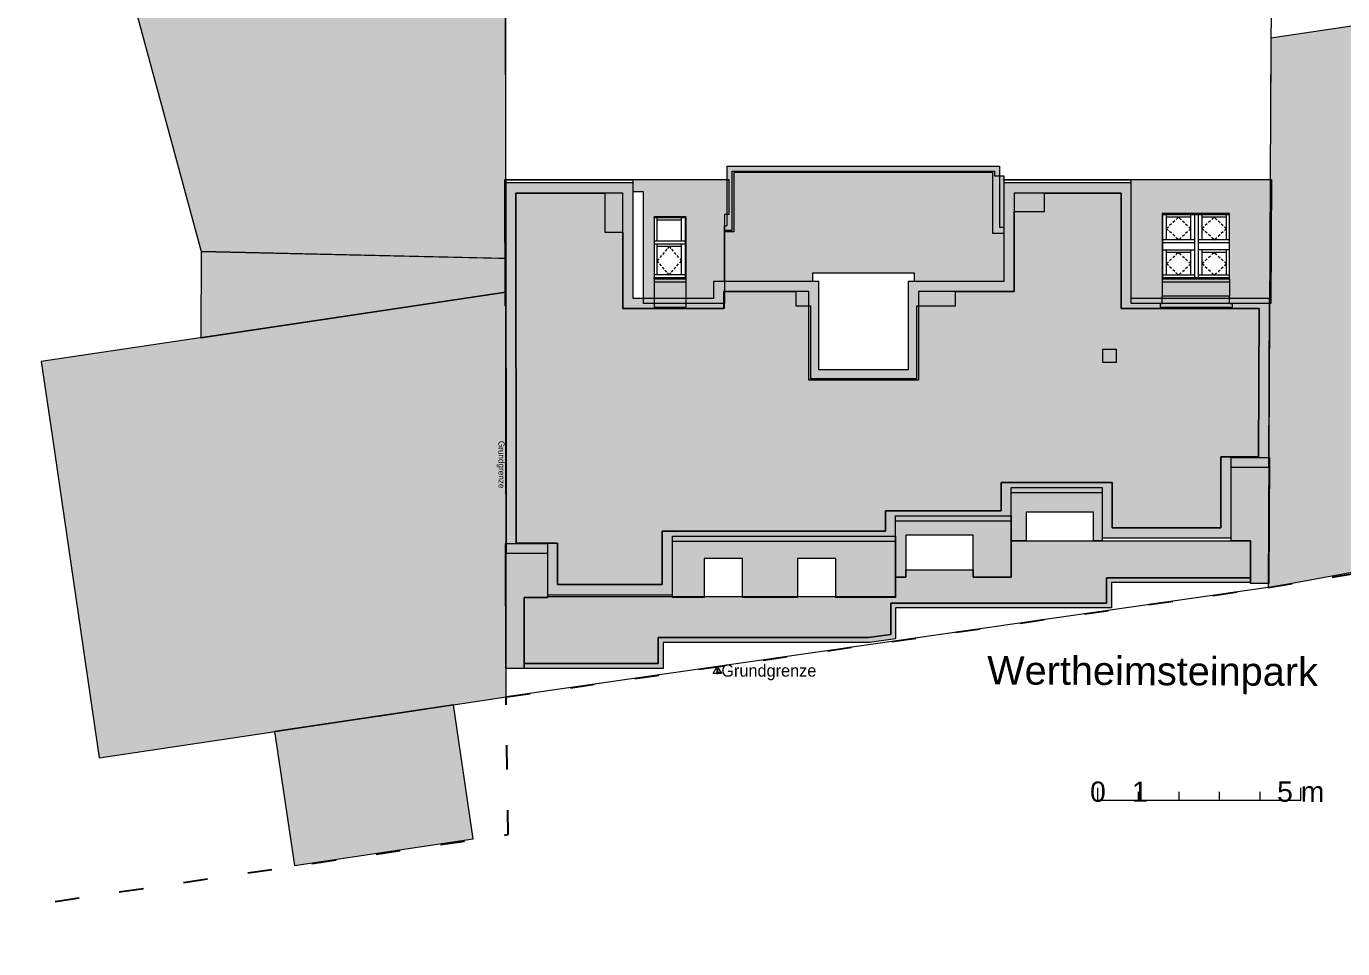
# Model space of a CAD drawing. Header units: metres. Extents: x -3 to 171, y -23 to 41.
# Drawn here: x 121.62 to 154.06, y -4.77 to 17.95 of the extents above; entities that cross this region are included whole.
import ezdxf

# ---------------------------------------------------------------- set-up
doc = ezdxf.new("R2010")
doc.units = ezdxf.units.M
doc.header["$MEASUREMENT"] = 0
doc.set_wipeout_variables(frame=1)
doc.linetypes.add('Grenzlinie', pattern=[1.6, 0.6, -1])
doc.linetypes.add('Wipeout_Contour', pattern=[1, 0, -1])
for name, color, linetype in [('325 Dachfenster', 7, 'Continuous'), ('330 Dachaufbau', 7, 'Continuous'), ('725 Nachbarbebauung', 7, 'Continuous'), ('840 Baulinien', 7, 'Continuous'), ('844 Umriss 2D', 7, 'Continuous'), ('905 VP Beschriftung Übersicht.Übersicht', 7, 'Continuous'), ('925 Vorentwurf Beschriftung', 7, 'Continuous'), ('Neubau_840 Baulinien', 7, 'Continuous'), ('Neubau_844 Umriss 2D', 7, 'Continuous')]:
    doc.layers.add(name, color=color, linetype=linetype)
doc.styles.add('ERSTELLTER_STIL_2', font='')
doc.styles.add('ERSTELLTER_STIL_5', font='arial.ttf')
doc.styles.get('ERSTELLTER_STIL_2').set_extended_font_data('Eurostile')
doc.linetypes.add('Grenze Grundstück', pattern='A,0,[1,415_260415_PP_VA_1_9 DD STG11.Shx,S=0.00031746,R=0,X=0,Y=0],-0.04,0', length=0.04)
doc.dimstyles.new('ERSTELLTER_STIL__1', dxfattribs={"dimtxt": 0.18, "dimasz": 0.19, "dimexe": 0.18, "dimexo": 0.0625, "dimgap": 0, "dimtad": 0, "dimtih": 1, "dimtoh": 1, "dimdec": 4, "dimzin": 0, "dimdsep": 46, "dimcen": 0.09, "dimadec": 0, "dimazin": 0, "dimtfac": 1, "dimtdec": 4, "dimtmove": 0, "dimatfit": 3, "dimldrblk": 'ARROWHEAD_15', "dimfxl": 1, "dimtolj": 1, "dimtzin": 0, "dimarcsym": 0})

# ---------------------------------------------------------------- blocks, each defined once
blk = doc.blocks.new('Decke_3_2', base_point=(125.924, 12.41))
at = {"layer": '725 Nachbarbebauung', "linetype": 'Continuous', "lineweight": 0, "true_color": 0x1f1f1f}
blk.add_hatch(color=250, dxfattribs=at).paths.add_polyline_path([(125.924, 12.41), (125.923, 10.284), (133.439, 11.402), (133.438, 12.238)])
at = {"layer": '725 Nachbarbebauung', "color": 8, "linetype": 'Continuous', "lineweight": 13, "flags": 128}
blk.add_lwpolyline([(125.924, 12.41), (125.923, 10.284), (133.439, 11.402), (133.438, 12.238)], close=True, dxfattribs=at)
blk = doc.blocks.new('Decke_4_2', base_point=(121.777, 27.716))
at = {"layer": '725 Nachbarbebauung', "linetype": 'Continuous', "lineweight": 0, "true_color": 0x1f1f1f}
blk.add_hatch(color=250, dxfattribs=at).paths.add_polyline_path([(121.777, 27.716), (125.924, 12.41), (126.649, 12.392), (133.253, 12.241), (133.438, 12.24), (133.432, 21.265), (133.436, 23.257), (133.389, 33.382), (123.36, 33.409), (121.802, 33.428)])
at = {"layer": '725 Nachbarbebauung', "color": 8, "linetype": 'Continuous', "lineweight": 13, "flags": 128}
blk.add_lwpolyline([(121.777, 27.716), (125.924, 12.41), (126.649, 12.392), (133.253, 12.241), (133.438, 12.24), (133.432, 21.265), (133.436, 23.257), (133.389, 33.382), (123.36, 33.409), (121.802, 33.428)], close=True, dxfattribs=at)
blk = doc.blocks.new('Decke_5_2', base_point=(152.283, 15.89))
at = {"layer": '725 Nachbarbebauung', "linetype": 'Continuous', "lineweight": 0, "true_color": 0x1f1f1f}
blk.add_hatch(color=250, dxfattribs=at).paths.add_polyline_path([(152.283, 15.89), (152.228, 4.132), (158.47, 5.267), (171.157, 7.153), (171.25, 20.484), (152.295, 17.666)])
at = {"layer": '725 Nachbarbebauung', "color": 8, "linetype": 'Continuous', "lineweight": 13, "flags": 128}
blk.add_lwpolyline([(152.283, 15.89), (152.228, 4.132), (158.47, 5.267), (171.157, 7.153), (171.25, 20.484), (152.295, 17.666)], close=True, dxfattribs=at)
blk = doc.blocks.new('Decke_9_2', base_point=(127.735, 0.584))
at = {"layer": '725 Nachbarbebauung', "linetype": 'Continuous', "lineweight": 0, "true_color": 0x1f1f1f}
blk.add_hatch(color=250, dxfattribs=at).paths.add_polyline_path([(127.735, 0.584), (128.228, -2.716), (132.635, -2.062), (132.147, 1.237)])
at = {"layer": '725 Nachbarbebauung', "color": 8, "linetype": 'Continuous', "lineweight": 13, "flags": 128}
blk.add_lwpolyline([(127.735, 0.584), (128.228, -2.716), (132.635, -2.062), (132.147, 1.237)], close=True, dxfattribs=at)
blk = doc.blocks.new('Decke_11_2', base_point=(123.417, -0.068))
at = {"layer": '725 Nachbarbebauung', "linetype": 'Continuous', "lineweight": 0, "true_color": 0x1f1f1f}
blk.add_hatch(color=250, dxfattribs=at).paths.add_polyline_path([(123.417, -0.068), (132.147, 1.239), (130.298, 0.962), (133.446, 1.433), (133.439, 11.402), (126.84, 10.42), (121.986, 9.697), (122.254, 7.872)])
at = {"layer": '725 Nachbarbebauung', "color": 8, "linetype": 'Continuous', "lineweight": 13, "flags": 128}
blk.add_lwpolyline([(123.417, -0.068), (132.147, 1.239), (130.298, 0.962), (133.446, 1.433), (133.439, 11.402), (126.84, 10.42), (121.986, 9.697), (122.254, 7.872)], close=True, dxfattribs=at)
blk = doc.blocks.new('Dachfläche_9_2', base_point=(152.31, 14.18))
at = {"layer": '330 Dachaufbau', "linetype": 'Continuous', "lineweight": 0, "true_color": 0x000000}
h = blk.add_hatch(color=18, dxfattribs=at)
h.paths.add_polyline_path([(152.297, 11.125), (152.31, 14.18), (145.7, 14.18), (145.7, 14.165), (148.854, 14.165), (148.854, 11.125)])
h.paths.add_polyline_path([(149.616, 11.735), (149.616, 13.34), (151.276, 13.34), (151.276, 11.735)], flags=0)
at = {"layer": '330 Dachaufbau', "color": 7, "linetype": 'Continuous', "lineweight": 18, "flags": 128}
for points in [[(145.7, 14.18), (152.31, 14.18)], [(145.7, 14.165), (145.7, 14.18)], [(148.854, 14.165), (145.7, 14.165)], [(148.854, 11.125), (148.854, 14.165)], [(152.31, 14.18), (152.297, 11.125)], [(152.297, 11.125), (152.31, 14.18)], [(152.31, 14.18), (152.31, 14.18), (152.31, 14.18), (152.31, 14.18)], [(151.276, 13.34), (149.616, 13.34)], [(149.616, 13.34), (149.616, 11.735)], [(151.276, 11.735), (151.276, 13.34)], [(149.616, 13.263), (151.276, 13.263)], [(149.616, 11.735), (151.276, 11.735)], [(152.297, 11.125), (148.854, 11.125)], [(152.297, 11.125), (152.297, 11.125), (152.297, 11.125), (152.297, 11.125)]]:
    blk.add_lwpolyline(points, dxfattribs=at)
blk = doc.blocks.new('Dachfläche_10_2', base_point=(133.414, 14.181))
at = {"layer": '330 Dachaufbau', "linetype": 'Continuous', "lineweight": 0, "true_color": 0x000000}
h = blk.add_hatch(color=18, dxfattribs=at)
h.paths.add_polyline_path([(136.834, 11.125), (138.83, 11.125), (138.83, 13.32), (138.934, 13.32), (138.934, 14.181), (133.414, 14.181), (133.418, 11.065), (133.439, 11.065), (133.439, 14.165), (136.574, 14.165), (136.574, 13.875), (136.834, 13.875)])
h.paths.add_polyline_path([(137.094, 11.735), (137.094, 13.259), (137.874, 13.259), (137.874, 11.735)], flags=0)
at = {"layer": '330 Dachaufbau', "color": 7, "linetype": 'Continuous', "lineweight": 18, "flags": 128}
for points in [[(133.418, 11.065), (133.414, 14.181)], [(133.414, 14.181), (138.934, 14.181)], [(133.414, 14.181), (133.414, 14.181)], [(133.414, 14.181), (133.417, 11.065)], [(136.574, 14.165), (133.439, 14.165)], [(133.439, 14.165), (133.439, 11.065)], [(136.574, 13.875), (136.574, 14.165)], [(138.934, 14.181), (138.934, 13.32)], [(136.834, 13.875), (136.574, 13.875)], [(136.834, 11.125), (136.834, 13.875)], [(138.934, 13.32), (138.83, 13.32)], [(138.83, 13.32), (138.83, 11.125)], [(137.874, 13.259), (137.094, 13.259)], [(137.094, 13.259), (137.094, 11.735)], [(137.094, 13.182), (137.874, 13.182)], [(137.874, 11.735), (137.874, 13.259)], [(137.094, 11.735), (137.874, 11.735)], [(133.417, 11.065), (133.418, 11.065)], [(133.439, 11.065), (133.418, 11.065)], [(138.83, 11.125), (136.834, 11.125)]]:
    blk.add_lwpolyline(points, dxfattribs=at)
blk = doc.blocks.new('Dachfläche_11_2', base_point=(151.314, 5.28))
at = {"layer": '330 Dachaufbau', "linetype": 'Continuous', "lineweight": 0, "true_color": 0x000000}
blk.add_hatch(color=18, dxfattribs=at).paths.add_polyline_path([(152.259, 7.33), (151.314, 7.33), (151.314, 5.28), (151.794, 5.28), (151.789, 4.23), (152.247, 4.23)])
at = {"layer": '330 Dachaufbau', "color": 7, "linetype": 'Continuous', "lineweight": 18, "flags": 128}
for points in [[(151.314, 5.28), (151.314, 7.33)], [(151.314, 7.33), (152.259, 7.33)], [(152.259, 7.33), (152.247, 4.23)], [(151.794, 5.28), (151.314, 5.28)], [(151.789, 4.23), (151.794, 5.28)], [(152.247, 4.23), (151.789, 4.23)]]:
    blk.add_lwpolyline(points, dxfattribs=at)
blk = doc.blocks.new('Dachfläche_12_2', base_point=(133.431, 5.21))
at = {"layer": '330 Dachaufbau', "linetype": 'Continuous', "lineweight": 0, "true_color": 0x000000}
blk.add_hatch(color=18, dxfattribs=at).paths.add_polyline_path([(134.464, 3.88), (134.464, 5.21), (133.431, 5.21), (133.435, 2.13), (133.888, 2.13), (133.886, 3.88)])
at = {"layer": '330 Dachaufbau', "color": 7, "linetype": 'Continuous', "lineweight": 18, "flags": 128}
for points in [[(133.431, 5.21), (134.464, 5.21)], [(133.435, 2.13), (133.431, 5.21)], [(134.464, 5.21), (134.464, 3.88)], [(133.886, 3.88), (133.888, 2.13)], [(134.464, 3.88), (133.886, 3.88)], [(133.888, 2.13), (133.886, 3.88)], [(133.888, 2.13), (133.435, 2.13)], [(133.888, 2.13), (133.888, 2.13)]]:
    blk.add_lwpolyline(points, dxfattribs=at)
blk = doc.blocks.new('ARROWHEAD_15')
at = {"color": 0, "linetype": 'Continuous', "lineweight": 0}
blk.add_line((0, 0), (-1, 0), dxfattribs=at)
at = {"color": 0, "linetype": 'Continuous', "lineweight": 0, "flags": 128}
blk.add_lwpolyline([(-0.9093, 0.525), (0, 0), (-0.9093, -0.525)], close=True, dxfattribs=at)
blk = doc.blocks.new('VELUX SlopeRoofBundle[9]_2', base_point=(133.379, 35.46))
at = {"color": 254, "linetype": 'Wipeout_Contour', "lineweight": 0, "ltscale": 602.003844}
blk.add_wipeout([(150.409, 12.447), (149.616, 12.447), (149.616, 11.755), (150.409, 11.755)], dxfattribs=at).dxf.layer = '325 Dachfenster'
at = {"layer": '325 Dachfenster', "linetype": 'Continuous', "lineweight": 0, "flags": 128}
for points in [[(149.768, 12.15), (149.719, 12.105)], [(149.768, 12.06), (149.719, 12.105)], [(149.846, 12.223), (149.798, 12.178)], [(149.846, 11.987), (149.798, 12.032)], [(150.192, 12.223), (150.24, 12.178)], [(150.192, 11.987), (150.24, 12.032)], [(149.925, 11.913), (149.877, 11.958)], [(150.019, 11.826), (149.971, 11.871), (149.955, 11.885)], [(150.019, 11.826), (150.068, 11.871), (150.083, 11.885)], [(150.113, 11.913), (150.162, 11.958)]]:
    blk.add_lwpolyline(points, dxfattribs=at)
at = {"color": 254, "linetype": 'Wipeout_Contour', "lineweight": 0, "ltscale": 605.512506}
blk.add_wipeout([(150.509, 11.755), (151.276, 11.755), (151.276, 12.447), (150.509, 12.447)], dxfattribs=at).dxf.layer = '325 Dachfenster'
at = {"layer": '325 Dachfenster', "linetype": 'Continuous', "lineweight": 0, "flags": 128}
for points in [[(150.726, 12.223), (150.678, 12.178)], [(150.726, 11.987), (150.678, 12.032)], [(151.072, 12.223), (151.12, 12.178)], [(151.072, 11.987), (151.12, 12.032)], [(151.151, 12.15), (151.199, 12.105)], [(151.151, 12.06), (151.199, 12.105)], [(150.805, 11.913), (150.757, 11.958)], [(150.899, 11.826), (150.851, 11.871), (150.835, 11.885)], [(150.899, 11.826), (150.948, 11.871), (150.963, 11.885)], [(150.993, 11.913), (151.042, 11.958)]]:
    blk.add_lwpolyline(points, dxfattribs=at)
at = {"color": 254, "linetype": 'Wipeout_Contour', "lineweight": 0, "ltscale": 754.454863}
blk.add_wipeout([(150.409, 13.315), (150.409, 11.755), (150.509, 11.755), (150.509, 12.447), (150.509, 13.315)], dxfattribs=at).dxf.layer = '325 Dachfenster'
at = {"layer": '325 Dachfenster', "linetype": 'Continuous', "lineweight": 0, "flags": 128}
for points in [[(150.271, 12.15), (150.319, 12.105)], [(150.271, 12.06), (150.319, 12.105)], [(150.648, 12.15), (150.599, 12.105)], [(150.648, 12.06), (150.599, 12.105)], [(150.409, 11.826), (149.629, 11.826)], [(151.276, 11.755), (150.509, 11.755), (150.409, 11.755), (149.629, 11.755)], [(151.276, 11.826), (150.509, 11.826)]]:
    blk.add_lwpolyline(points, dxfattribs=at)
at = {"color": 254, "linetype": 'Wipeout_Contour', "lineweight": 0, "ltscale": 602.263477}
blk.add_wipeout([(150.409, 13.315), (149.616, 13.315), (149.616, 12.447), (150.409, 12.447)], dxfattribs=at).dxf.layer = '325 Dachfenster'
at = {"layer": '325 Dachfenster', "linetype": 'Continuous', "lineweight": 0, "flags": 128}
for points in [[(149.616, 13.315), (149.616, 12.447), (149.616, 11.755)], [(149.629, 11.755), (149.629, 12.447), (149.629, 13.315)], [(149.719, 12.694), (149.719, 13.315)], [(150.319, 12.694), (150.319, 13.315)], [(150.319, 13.252), (149.719, 13.252)], [(149.768, 13.018), (149.719, 12.973)], [(149.846, 13.091), (149.798, 13.046)], [(149.925, 13.164), (149.877, 13.119)], [(150.019, 13.252), (149.971, 13.207), (149.955, 13.192)], [(150.019, 13.252), (150.068, 13.207), (150.083, 13.192)], [(150.113, 13.164), (150.162, 13.119)], [(150.192, 13.091), (150.24, 13.046)], [(150.271, 13.018), (150.319, 12.973)], [(149.768, 12.928), (149.719, 12.973)], [(149.846, 12.855), (149.798, 12.9)], [(149.925, 12.782), (149.877, 12.827)], [(150.019, 12.694), (149.971, 12.739), (149.955, 12.754)], [(150.019, 12.694), (150.068, 12.739), (150.083, 12.754)], [(150.113, 12.782), (150.162, 12.827)], [(150.192, 12.855), (150.24, 12.9)], [(150.271, 12.928), (150.319, 12.973)], [(149.719, 11.826), (149.719, 12.447)], [(150.319, 12.383), (149.719, 12.383)], [(150.019, 12.383), (149.971, 12.338), (149.955, 12.324)], [(150.019, 12.383), (150.068, 12.338), (150.083, 12.324)], [(150.319, 11.826), (150.319, 12.447)], [(149.925, 12.296), (149.877, 12.251)], [(150.113, 12.296), (150.162, 12.251)]]:
    blk.add_lwpolyline(points, dxfattribs=at)
at = {"color": 254, "linetype": 'Wipeout_Contour', "lineweight": 0, "ltscale": 605.770637}
blk.add_wipeout([(150.509, 12.447), (151.276, 12.447), (151.276, 13.315), (150.509, 13.315)], dxfattribs=at).dxf.layer = '325 Dachfenster'
at = {"layer": '325 Dachfenster', "linetype": 'Continuous', "lineweight": 0, "flags": 128}
for points in [[(149.616, 13.315), (149.629, 13.315), (151.276, 13.315)], [(150.409, 13.315), (150.409, 12.447), (150.409, 11.755)], [(150.509, 11.755), (150.509, 12.447), (150.509, 13.315)], [(150.599, 12.694), (150.599, 13.315)], [(151.199, 12.694), (151.199, 13.315)], [(151.276, 11.755), (151.276, 12.447), (151.276, 13.315)], [(151.199, 13.252), (150.599, 13.252)], [(150.648, 13.018), (150.599, 12.973)], [(150.726, 13.091), (150.678, 13.046)], [(150.805, 13.164), (150.757, 13.119)], [(150.899, 13.252), (150.851, 13.207), (150.835, 13.192)], [(150.899, 13.252), (150.948, 13.207), (150.963, 13.192)], [(150.993, 13.164), (151.042, 13.119)], [(151.072, 13.091), (151.12, 13.046)], [(151.151, 13.018), (151.199, 12.973)], [(150.409, 12.694), (149.629, 12.694)], [(151.276, 12.694), (150.509, 12.694)], [(150.648, 12.928), (150.599, 12.973)], [(150.726, 12.855), (150.678, 12.9)], [(150.805, 12.782), (150.757, 12.827)], [(150.899, 12.694), (150.851, 12.739), (150.835, 12.754)], [(150.899, 12.694), (150.948, 12.739), (150.963, 12.754)], [(150.993, 12.782), (151.042, 12.827)], [(151.072, 12.855), (151.12, 12.9)], [(151.151, 12.928), (151.199, 12.973)], [(149.616, 12.447), (150.409, 12.447)], [(150.409, 12.624), (149.629, 12.624)], [(151.276, 12.624), (150.509, 12.624)], [(151.276, 12.447), (150.509, 12.447)], [(150.599, 11.826), (150.599, 12.447)], [(151.199, 12.383), (150.599, 12.383)], [(150.899, 12.383), (150.851, 12.338), (150.835, 12.324)], [(150.899, 12.383), (150.948, 12.338), (150.963, 12.324)], [(151.199, 11.826), (151.199, 12.447)], [(150.805, 12.296), (150.757, 12.251)], [(150.993, 12.296), (151.042, 12.251)]]:
    blk.add_lwpolyline(points, dxfattribs=at)
blk = doc.blocks.new('Dachfläche_17_2', base_point=(151.349, 13.359))
at = {"layer": '325 Dachfenster', "color": 7, "linetype": 'Continuous', "lineweight": 13, "true_color": 0xf4f4f4, "flags": 128}
for points in [[(149.616, 13.34), (149.616, 13.315)], [(151.276, 13.34), (149.616, 13.34)], [(151.276, 13.315), (151.276, 13.34)], [(149.616, 11.755), (149.616, 11.735)], [(149.616, 11.735), (149.616, 11.657)], [(149.616, 11.735), (151.276, 11.735)], [(151.276, 11.735), (151.276, 11.755)], [(151.276, 11.735), (151.276, 11.657)], [(149.616, 11.657), (149.616, 11.318)], [(149.616, 11.657), (151.276, 11.657)], [(151.276, 11.657), (151.276, 11.318)], [(149.569, 11.13), (149.569, 11.037)], [(149.569, 11.13), (149.616, 11.13)], [(149.569, 11.037), (151.349, 11.037)], [(149.616, 11.13), (149.616, 11.318)], [(149.616, 11.318), (151.276, 11.318)], [(151.276, 11.13), (151.276, 11.318)], [(151.276, 11.13), (151.349, 11.13)], [(151.349, 11.037), (151.349, 11.13)]]:
    blk.add_lwpolyline(points, dxfattribs=at)
at = {"layer": '325 Dachfenster', "linetype": 'Continuous', "lineweight": 0}
blk.add_blockref('VELUX SlopeRoofBundle[9]_2', (133.379, 35.46), dxfattribs=at)
blk = doc.blocks.new('VELUX SlopeRoofBundle[15]_2', base_point=(133.379, 35.46))
at = {"color": 254, "linetype": 'Wipeout_Contour', "lineweight": 0, "ltscale": 552.053609}
blk.add_wipeout([(137.854, 12.593), (137.094, 12.593), (137.094, 11.76), (137.854, 11.76)], dxfattribs=at).dxf.layer = '325 Dachfenster'
at = {"layer": '325 Dachfenster', "linetype": 'Continuous', "lineweight": 0, "flags": 128}
for points in [[(137.34, 12.385), (137.299, 12.337)], [(137.587, 12.385), (137.629, 12.337)], [(137.205, 12.228), (137.164, 12.18)], [(137.205, 12.131), (137.164, 12.18)], [(137.273, 12.306), (137.231, 12.258)], [(137.273, 12.053), (137.231, 12.101)], [(137.34, 11.974), (137.299, 12.022)], [(137.587, 11.974), (137.629, 12.022)], [(137.655, 12.306), (137.696, 12.258)], [(137.655, 12.053), (137.696, 12.101)], [(137.722, 12.228), (137.764, 12.18)], [(137.722, 12.131), (137.764, 12.18)], [(137.854, 11.83), (137.094, 11.83)], [(137.854, 11.76), (137.094, 11.76)], [(137.408, 11.895), (137.366, 11.944)], [(137.464, 11.83), (137.422, 11.879)], [(137.464, 11.83), (137.505, 11.879)], [(137.52, 11.895), (137.561, 11.944)]]:
    blk.add_lwpolyline(points, dxfattribs=at)
at = {"color": 254, "linetype": 'Wipeout_Contour', "lineweight": 0, "ltscale": 552.322368}
blk.add_wipeout([(137.854, 13.243), (137.094, 13.243), (137.094, 12.593), (137.854, 12.593)], dxfattribs=at).dxf.layer = '325 Dachfenster'
at = {"layer": '325 Dachfenster', "linetype": 'Continuous', "lineweight": 0, "flags": 128}
for points in [[(137.094, 13.243), (137.854, 13.243)], [(137.094, 13.243), (137.094, 12.593), (137.094, 11.76)], [(137.164, 12.663), (137.164, 13.243)], [(137.764, 13.179), (137.164, 13.179)], [(137.764, 12.663), (137.764, 13.243)], [(137.854, 13.243), (137.854, 12.593), (137.854, 11.76)], [(137.854, 12.663), (137.094, 12.663)], [(137.094, 12.593), (137.854, 12.593)], [(137.164, 11.83), (137.164, 12.593)], [(137.764, 12.529), (137.164, 12.529)], [(137.408, 12.464), (137.366, 12.415)], [(137.464, 12.529), (137.422, 12.481)], [(137.464, 12.529), (137.505, 12.481)], [(137.52, 12.464), (137.561, 12.415)], [(137.764, 11.83), (137.764, 12.593)]]:
    blk.add_lwpolyline(points, dxfattribs=at)
blk = doc.blocks.new('Dachfläche_25_2', base_point=(137.935, 13.359))
at = {"layer": '325 Dachfenster', "color": 7, "linetype": 'Continuous', "lineweight": 13, "true_color": 0xf4f4f4, "flags": 128}
for points in [[(137.094, 13.259), (137.874, 13.259)], [(137.094, 13.243), (137.094, 13.259)], [(137.874, 13.259), (137.874, 11.735)], [(137.094, 11.735), (137.094, 11.76)], [(137.094, 11.735), (137.874, 11.735)], [(137.094, 11.735), (137.094, 11.657)], [(137.874, 11.735), (137.874, 11.657)], [(137.094, 11.657), (137.874, 11.657)], [(137.094, 11.657), (137.094, 11.037)], [(137.874, 11.657), (137.874, 11.037)], [(137.094, 11.037), (137.874, 11.037)]]:
    blk.add_lwpolyline(points, dxfattribs=at)
at = {"layer": '325 Dachfenster', "linetype": 'Continuous', "lineweight": 0}
blk.add_blockref('VELUX SlopeRoofBundle[15]_2', (133.379, 35.46), dxfattribs=at)
blk = doc.blocks.new('Dachfläche_26_2', base_point=(145.894, 6.595))
at = {"layer": '330 Dachaufbau', "linetype": 'Continuous', "lineweight": 0, "true_color": 0x000000}
blk.add_hatch(color=18, dxfattribs=at).paths.add_polyline_path([(148.134, 5.28), (148.134, 6.595), (145.894, 6.595), (145.894, 5.28), (146.259, 5.28), (146.259, 5.986), (147.919, 5.986), (147.919, 5.28)])
at = {"layer": '330 Dachaufbau', "color": 7, "linetype": 'Continuous', "lineweight": 18, "flags": 128}
for points in [[(145.894, 6.595), (148.134, 6.595)], [(145.894, 5.28), (145.894, 6.595)], [(148.134, 6.595), (148.134, 5.28)], [(146.259, 5.986), (146.259, 5.28)], [(147.919, 5.986), (146.259, 5.986)], [(147.919, 5.28), (147.919, 5.986)], [(146.259, 5.28), (145.894, 5.28)], [(148.134, 5.28), (147.919, 5.28)]]:
    blk.add_lwpolyline(points, dxfattribs=at)
blk = doc.blocks.new('Dachfläche_27_2', base_point=(137.544, 5.395))
at = {"layer": '330 Dachaufbau', "linetype": 'Continuous', "lineweight": 0, "true_color": 0x000000}
blk.add_hatch(color=18, dxfattribs=at).paths.add_polyline_path([(143.044, 5.395), (137.544, 5.395), (137.544, 3.88), (138.329, 3.88), (138.329, 4.842), (139.271, 4.842), (139.271, 3.88), (140.629, 3.88), (140.629, 4.842), (141.571, 4.842), (141.571, 3.88), (143.044, 3.88)])
at = {"layer": '330 Dachaufbau', "color": 7, "linetype": 'Continuous', "lineweight": 18, "flags": 128}
for points in [[(137.544, 3.88), (137.544, 5.395)], [(137.544, 5.395), (143.044, 5.395)], [(143.044, 5.395), (143.044, 3.88)], [(138.329, 4.842), (138.329, 3.88)], [(139.271, 4.842), (138.329, 4.842)], [(139.271, 3.88), (139.271, 4.842)], [(140.629, 4.842), (140.629, 3.88)], [(141.571, 4.842), (140.629, 4.842)], [(141.571, 3.88), (141.571, 4.842)], [(138.329, 3.88), (137.544, 3.88)], [(140.629, 3.88), (139.271, 3.88)], [(143.044, 3.88), (141.571, 3.88)]]:
    blk.add_lwpolyline(points, dxfattribs=at)
blk = doc.blocks.new('Dachfläche_30_2', base_point=(143.044, 5.895))
at = {"layer": '330 Dachaufbau', "linetype": 'Continuous', "lineweight": 0, "true_color": 0x000000}
blk.add_hatch(color=18, dxfattribs=at).paths.add_polyline_path([(144.955, 5.417), (144.955, 4.38), (145.894, 4.38), (145.894, 5.895), (143.044, 5.895), (143.044, 4.38), (143.295, 4.38), (143.295, 5.417)])
at = {"layer": '330 Dachaufbau', "color": 7, "linetype": 'Continuous', "lineweight": 18, "flags": 128}
for points in [[(143.044, 4.38), (143.044, 5.895)], [(143.044, 5.895), (145.894, 5.895)], [(145.894, 5.895), (145.894, 4.38)], [(143.295, 5.417), (143.295, 4.38)], [(144.955, 5.417), (143.295, 5.417)], [(144.955, 4.38), (144.955, 5.417)], [(143.295, 4.38), (143.044, 4.38)], [(145.894, 4.38), (144.955, 4.38)]]:
    blk.add_lwpolyline(points, dxfattribs=at)

msp = doc.modelspace()

# ---------------------------------------------------------------- hatches: boundary and pattern name
at = {"layer": '725 Nachbarbebauung', "linetype": 'Continuous', "lineweight": 13}
msp.add_hatch(color=255, dxfattribs=at).paths.add_polyline_path([(133.888, 2.25), (137.194, 2.254), (137.194, 2.895), (142.368, 2.895), (142.924, 2.972), (142.924, 3.745), (148.244, 3.745), (148.244, 4.37), (151.79, 4.37), (151.79, 4.25), (148.364, 4.25), (148.364, 3.625), (143.044, 3.625), (143.044, 2.868), (142.398, 2.775), (137.314, 2.775), (137.314, 2.13), (133.888, 2.13)])
at = {"layer": '905 VP Beschriftung Übersicht.Übersicht', "linetype": 'Continuous', "lineweight": 0}
for points in [[(138.894, 14.51), (145.604, 14.51), (145.604, 13.01), (145.714, 13.01), (145.714, 12.85), (145.444, 12.85), (145.444, 14.35), (139.054, 14.35), (139.054, 12.89), (138.83, 12.89), (138.83, 13.05), (138.894, 13.05)], [(139.014, 14.39), (145.484, 14.39), (145.484, 14.27), (145.714, 14.27), (145.714, 11.67), (143.514, 11.67), (143.514, 11.87), (140.994, 11.87), (140.994, 11.67), (138.83, 11.67), (138.83, 12.93), (139.014, 12.93)], [(134.464, 3.88), (134.464, 3.91), (143.044, 3.91), (143.044, 4.38), (143.295, 4.38), (143.295, 4.563), (144.955, 4.563), (144.955, 4.38), (145.894, 4.38), (145.894, 5.28), (151.79, 5.28), (151.79, 4.37), (148.244, 4.37), (148.244, 3.745), (142.924, 3.745), (142.924, 2.972), (142.368, 2.895), (137.194, 2.895), (137.194, 2.254), (133.886, 2.254), (133.886, 3.88)]]:
    msp.add_hatch(color=255, dxfattribs=at).paths.add_polyline_path(points)
h = msp.add_hatch(color=255, dxfattribs=at)
h.paths.add_polyline_path([(133.695, 5.225), (133.684, 13.845), (135.874, 13.845), (135.874, 12.885), (136.324, 12.885), (136.324, 11), (138.804, 11), (138.804, 11.015), (138.83, 11.015), (138.83, 11.42), (140.584, 11.42), (140.584, 11.07), (140.944, 11.07), (140.944, 9.28), (143.564, 9.28), (143.564, 11.07), (144.524, 11.07), (144.524, 11.42), (145.964, 11.42), (145.964, 13.395), (146.714, 13.395), (146.714, 13.845), (148.604, 13.845), (148.604, 11), (152.009, 11), (151.993, 7.345), (151.064, 7.345), (151.064, 5.6), (148.384, 5.6), (148.384, 6.72), (145.644, 6.72), (145.644, 6.02), (142.794, 6.02), (142.794, 5.52), (137.294, 5.52), (137.294, 4.2), (134.714, 4.2), (134.714, 5.225)])
h.paths.add_polyline_path([(148.154, 10), (148.484, 10), (148.484, 9.67), (148.154, 9.67)], flags=0)

# ---------------------------------------------------------------- linework, layer by layer
at = {"layer": '725 Nachbarbebauung', "color": 7, "linetype": 'Continuous', "lineweight": 13, "flags": 128}
msp.add_lwpolyline([(133.888, 2.25), (137.194, 2.254), (137.194, 2.895), (142.368, 2.895), (142.924, 2.972), (142.924, 3.745), (148.244, 3.745), (148.244, 4.37), (151.79, 4.37), (151.79, 4.25), (148.364, 4.25), (148.364, 3.625), (143.044, 3.625), (143.044, 2.868), (142.398, 2.775), (137.314, 2.775), (137.314, 2.13), (133.888, 2.13)], close=True, dxfattribs=at)
at = {"layer": '840 Baulinien', "color": 254, "linetype": 'Grenze Grundstück', "lineweight": 13, "true_color": 0xe3e3e3}
msp.add_lwpolyline([(133.379, 35.46), (152.364, 35.459), (152.337, 24.015), (152.283, 15.89), (152.228, 4.132), (133.446, 1.433), (133.436, 23.257)], close=True, dxfattribs=at)
at = {"layer": '905 VP Beschriftung Übersicht.Übersicht', "color": 7, "linetype": 'Continuous', "lineweight": 13, "flags": 128}
for points in [[(138.894, 14.51), (145.604, 14.51), (145.604, 13.01), (145.714, 13.01), (145.714, 12.85), (145.444, 12.85), (145.444, 14.35), (139.054, 14.35), (139.054, 12.89), (138.83, 12.89), (138.83, 13.05), (138.894, 13.05)], [(139.014, 14.39), (145.484, 14.39), (145.484, 14.27), (145.714, 14.27), (145.714, 11.67), (143.514, 11.67), (143.514, 11.87), (140.994, 11.87), (140.994, 11.67), (138.83, 11.67), (138.83, 12.93), (139.014, 12.93)], [(133.695, 5.225), (133.684, 13.845), (135.874, 13.845), (135.874, 12.885), (136.324, 12.885), (136.324, 11), (138.804, 11), (138.804, 11.015), (138.83, 11.015), (138.83, 11.42), (140.584, 11.42), (140.584, 11.07), (140.944, 11.07), (140.944, 9.28), (143.564, 9.28), (143.564, 11.07), (144.524, 11.07), (144.524, 11.42), (145.964, 11.42), (145.964, 13.395), (146.714, 13.395), (146.714, 13.845), (148.604, 13.845), (148.604, 11), (152.009, 11), (151.993, 7.345), (151.064, 7.345), (151.064, 5.6), (148.384, 5.6), (148.384, 6.72), (145.644, 6.72), (145.644, 6.02), (142.794, 6.02), (142.794, 5.52), (137.294, 5.52), (137.294, 4.2), (134.714, 4.2), (134.714, 5.225)], [(148.154, 10), (148.484, 10), (148.484, 9.67), (148.154, 9.67)], [(134.464, 3.88), (134.464, 3.91), (143.044, 3.91), (143.044, 4.38), (143.295, 4.38), (143.295, 4.563), (144.955, 4.563), (144.955, 4.38), (145.894, 4.38), (145.894, 5.28), (151.79, 5.28), (151.79, 4.37), (148.244, 4.37), (148.244, 3.745), (142.924, 3.745), (142.924, 2.972), (142.368, 2.895), (137.194, 2.895), (137.194, 2.254), (133.886, 2.254), (133.886, 3.88)]]:
    msp.add_lwpolyline(points, close=True, dxfattribs=at)
at = {"layer": '925 Vorentwurf Beschriftung', "color": 7, "linetype": 'Continuous', "lineweight": 13}
for p, q in [((148.031, -1.106), (148.031, -0.806)), ((149.031, -1.106), (149.031, -0.906)), ((150.031, -1.106), (150.031, -0.906)), ((151.031, -1.106), (151.031, -0.906)), ((152.031, -1.106), (152.031, -0.906)), ((153.031, -1.106), (153.031, -0.806)), ((148.031, -1.106), (153.031, -1.106))]:
    msp.add_line(p, q, dxfattribs=at)
at = {"layer": 'Neubau_840 Baulinien', "color": 1, "linetype": 'Grenzlinie', "lineweight": 25, "true_color": 0xfb0106}
msp.add_lwpolyline([(96.511, -3.755), (114.559, -1.394), (114.411, -4.768), (133.498, -1.958), (133.446, 1.433), (152.228, 4.132), (171.157, 7.153)], dxfattribs=at)

# ---------------------------------------------------------------- block references
at = {"layer": '330 Dachaufbau', "color": 7, "linetype": 'Continuous', "lineweight": 18}
for name, p in [('Dachfläche_10_2', (133.414, 14.181)), ('Dachfläche_9_2', (152.31, 14.18)), ('Dachfläche_11_2', (151.314, 5.28)), ('Dachfläche_26_2', (145.894, 6.595)), ('Dachfläche_30_2', (143.044, 5.895)), ('Dachfläche_12_2', (133.431, 5.21)), ('Dachfläche_27_2', (137.544, 5.395))]:
    msp.add_blockref(name, p, dxfattribs=at)
at = {"layer": '725 Nachbarbebauung', "color": 8, "linetype": 'Continuous', "lineweight": 13}
for name, p in [('Decke_4_2', (121.777, 27.716)), ('Decke_5_2', (152.283, 15.89)), ('Decke_3_2', (125.924, 12.41)), ('Decke_11_2', (123.417, -0.068)), ('Decke_9_2', (127.735, 0.584))]:
    msp.add_blockref(name, p, dxfattribs=at)

# ---------------------------------------------------------------- texts
at = {"layer": '844 Umriss 2D', "color": 254, "linetype": 'Continuous', "lineweight": 13, "true_color": 0xe3e3e3, "insert": (133.309, 7.156), "char_height": 0.15, "attachment_point": 5, "rotation": 270.1119, "style": 'ERSTELLTER_STIL_2'}
msp.add_mtext('\\A1;{\\pqc;\\fEurostile|b0|i0|c0|p0;\\W1.000000;Grundgrenze}', dxfattribs=at)
at = {"layer": '925 Vorentwurf Beschriftung', "color": 7, "linetype": 'Continuous', "lineweight": 13, "attachment_point": 8, "rotation": 359.7403, "style": 'ERSTELLTER_STIL_5'}
for s, insert, char_height in [('\\A1;{\\pqc;\\fHelvetica|b0|i0|c0|p0;\\W1.000000;Wertheimsteinpark}', (149.375, 1.512), 0.7), ('\\A1;{\\pqc;\\fHelvetica|b0|i0|c0|p0;\\W1.000000;0}', (148.03, -1.158), 0.5), ('\\A1;{\\pqc;\\fHelvetica|b0|i0|c0|p0;\\W1.000000;5\\fHelvetica|b0|i0|c0|p0;\\W1.000000; \\fHelvetica|b0|i0|c0|p0;\\W1.000000;m}', (153.029, -1.157), 0.5), ('\\A1;{\\pqc;\\fHelvetica|b0|i0|c0|p0;\\W1.000000;1}', (149.062, -1.15), 0.5)]:
    msp.add_mtext(s, dxfattribs=dict(at, insert=insert, char_height=char_height))
at = {"layer": 'Neubau_844 Umriss 2D', "color": 9, "linetype": 'Continuous', "lineweight": 13, "true_color": 0xaab9ca, "insert": (138.749, 2.038), "char_height": 0.3, "attachment_point": 4, "style": 'ERSTELLTER_STIL_2'}
msp.add_mtext('\\A1;{\\pql;\\fEurostile|b0|i0|c0|p0;\\W1.000000;Grundgrenze}', dxfattribs=at)

# ---------------------------------------------------------------- leaders
at = {"layer": 'Neubau_844 Umriss 2D', "color": 9, "linetype": 'Continuous', "lineweight": 13, "true_color": 0xaab9ca, "annotation_type": 0, "has_hookline": 1, "hookline_direction": 1, "text_width": 2.7}
msp.add_leader([(138.649, 2.182), (138.649, 2.038), (138.749, 2.032)], dimstyle='ERSTELLTER_STIL__1', dxfattribs=at)

# ---------------------------------------------------------------- next in the draw order: block references
at = {"layer": '325 Dachfenster', "color": 7, "linetype": 'Continuous', "lineweight": 13, "true_color": 0xf4f4f4}
for name, p in [('Dachfläche_17_2', (151.349, 13.359)), ('Dachfläche_25_2', (137.935, 13.359))]:
    msp.add_blockref(name, p, dxfattribs=at)

# ---------------------------------------------------------------- next in the draw order: hatches: boundary and pattern name
at = {"layer": '725 Nachbarbebauung', "linetype": 'Continuous', "lineweight": 13, "true_color": 0xefefef}
h = msp.add_hatch(color=7, dxfattribs=at)
h.paths.add_polyline_path([(136.574, 11.25), (136.574, 14.095), (133.433, 14.095), (133.445, 4.975), (134.464, 4.975), (134.464, 3.95), (137.544, 3.95), (137.544, 5.27), (143.044, 5.27), (143.044, 5.77), (145.894, 5.77), (145.894, 6.47), (148.134, 6.47), (148.134, 5.35), (151.314, 5.35), (151.314, 7.095), (152.242, 7.095), (152.26, 11.25), (148.854, 11.25), (148.854, 14.095), (145.714, 14.095), (145.714, 11.67), (143.355, 11.67), (143.355, 9.49), (141.154, 9.49), (141.154, 11.67), (138.554, 11.67), (138.554, 11.25)])
h.paths.add_polyline_path([(145.644, 6.72), (148.384, 6.72), (148.384, 5.6), (151.064, 5.6), (151.064, 7.345), (151.993, 7.345), (152.009, 11), (148.604, 11), (148.604, 13.845), (145.964, 13.845), (145.964, 11.42), (143.605, 11.42), (143.605, 9.24), (140.904, 9.24), (140.904, 11.42), (138.804, 11.42), (138.804, 11), (136.324, 11), (136.324, 13.845), (133.684, 13.845), (133.695, 5.225), (134.714, 5.225), (134.714, 4.2), (137.294, 4.2), (137.294, 5.52), (142.794, 5.52), (142.794, 6.02), (145.644, 6.02)], flags=0)
msp.add_hatch(color=7, dxfattribs=at).paths.add_polyline_path([(136.324, 11), (136.324, 13.845), (133.684, 13.845), (133.695, 5.225), (134.714, 5.225), (134.714, 4.2), (137.294, 4.2), (137.294, 5.52), (142.794, 5.52), (142.794, 6.02), (145.644, 6.02), (145.644, 6.72), (148.384, 6.72), (148.384, 5.6), (151.064, 5.6), (151.064, 7.345), (151.993, 7.345), (152.009, 11), (148.604, 11), (148.604, 13.845), (145.964, 13.845), (145.964, 11.42), (143.605, 11.42), (143.605, 9.24), (140.904, 9.24), (140.904, 11.42), (138.804, 11.42), (138.804, 11)])
at = {"layer": '905 VP Beschriftung Übersicht.Übersicht', "linetype": 'Continuous', "lineweight": 13}
h = msp.add_hatch(color=255, dxfattribs=at)
h.paths.add_polyline_path([(136.574, 11.25), (136.574, 14.095), (133.433, 14.095), (133.445, 4.975), (134.464, 4.975), (134.464, 3.95), (137.544, 3.95), (137.544, 5.27), (143.044, 5.27), (143.044, 5.77), (145.894, 5.77), (145.894, 6.47), (148.134, 6.47), (148.134, 5.35), (151.314, 5.35), (151.314, 7.095), (152.242, 7.095), (152.26, 11.25), (148.854, 11.25), (148.854, 14.095), (145.714, 14.095), (145.714, 11.67), (143.355, 11.67), (143.355, 9.49), (141.154, 9.49), (141.154, 11.67), (138.554, 11.67), (138.554, 11.25)])
h.paths.add_polyline_path([(145.644, 6.72), (148.384, 6.72), (148.384, 5.6), (151.064, 5.6), (151.064, 7.345), (151.993, 7.345), (152.009, 11), (148.604, 11), (148.604, 13.845), (145.964, 13.845), (145.964, 11.42), (143.605, 11.42), (143.605, 9.24), (140.904, 9.24), (140.904, 11.42), (138.804, 11.42), (138.804, 11), (136.324, 11), (136.324, 13.845), (133.684, 13.845), (133.695, 5.225), (134.714, 5.225), (134.714, 4.2), (137.294, 4.2), (137.294, 5.52), (142.794, 5.52), (142.794, 6.02), (145.644, 6.02)], flags=0)

# ---------------------------------------------------------------- next in the draw order: linework, layer by layer
at = {"layer": '725 Nachbarbebauung', "color": 7, "linetype": 'Continuous', "lineweight": 13, "flags": 128}
for points in [[(136.574, 11.25), (136.574, 14.095), (133.433, 14.095), (133.445, 4.975), (134.464, 4.975), (134.464, 3.95), (137.544, 3.95), (137.544, 5.27), (143.044, 5.27), (143.044, 5.77), (145.894, 5.77), (145.894, 6.47), (148.134, 6.47), (148.134, 5.35), (151.314, 5.35), (151.314, 7.095), (152.242, 7.095), (152.26, 11.25), (148.854, 11.25), (148.854, 14.095), (145.714, 14.095), (145.714, 11.67), (143.355, 11.67), (143.355, 9.49), (141.154, 9.49), (141.154, 11.67), (138.554, 11.67), (138.554, 11.25)], [(136.324, 11), (136.324, 13.845), (133.684, 13.845), (133.695, 5.225), (134.714, 5.225), (134.714, 4.2), (137.294, 4.2), (137.294, 5.52), (142.794, 5.52), (142.794, 6.02), (145.644, 6.02), (145.644, 6.72), (148.384, 6.72), (148.384, 5.6), (151.064, 5.6), (151.064, 7.345), (151.993, 7.345), (152.009, 11), (148.604, 11), (148.604, 13.845), (145.964, 13.845), (145.964, 11.42), (143.605, 11.42), (143.605, 9.24), (140.904, 9.24), (140.904, 11.42), (138.804, 11.42), (138.804, 11)], [(145.644, 6.72), (148.384, 6.72), (148.384, 5.6), (151.064, 5.6), (151.064, 7.345), (151.993, 7.345), (152.009, 11), (148.604, 11), (148.604, 13.845), (145.964, 13.845), (145.964, 11.42), (143.605, 11.42), (143.605, 9.24), (140.904, 9.24), (140.904, 11.42), (138.804, 11.42), (138.804, 11), (136.324, 11), (136.324, 13.845), (133.684, 13.845), (133.695, 5.225), (134.714, 5.225), (134.714, 4.2), (137.294, 4.2), (137.294, 5.52), (142.794, 5.52), (142.794, 6.02), (145.644, 6.02)]]:
    msp.add_lwpolyline(points, close=True, dxfattribs=at)
at = {"layer": '905 VP Beschriftung Übersicht.Übersicht', "color": 7, "linetype": 'Continuous', "lineweight": 13, "flags": 128}
for points in [[(136.574, 11.25), (136.574, 14.095), (133.433, 14.095), (133.445, 4.975), (134.464, 4.975), (134.464, 3.95), (137.544, 3.95), (137.544, 5.27), (143.044, 5.27), (143.044, 5.77), (145.894, 5.77), (145.894, 6.47), (148.134, 6.47), (148.134, 5.35), (151.314, 5.35), (151.314, 7.095), (152.242, 7.095), (152.26, 11.25), (148.854, 11.25), (148.854, 14.095), (145.714, 14.095), (145.714, 11.67), (143.355, 11.67), (143.355, 9.49), (141.154, 9.49), (141.154, 11.67), (138.554, 11.67), (138.554, 11.25)], [(145.644, 6.72), (148.384, 6.72), (148.384, 5.6), (151.064, 5.6), (151.064, 7.345), (151.993, 7.345), (152.009, 11), (148.604, 11), (148.604, 13.845), (145.964, 13.845), (145.964, 11.42), (143.605, 11.42), (143.605, 9.24), (140.904, 9.24), (140.904, 11.42), (138.804, 11.42), (138.804, 11), (136.324, 11), (136.324, 13.845), (133.684, 13.845), (133.695, 5.225), (134.714, 5.225), (134.714, 4.2), (137.294, 4.2), (137.294, 5.52), (142.794, 5.52), (142.794, 6.02), (145.644, 6.02)]]:
    msp.add_lwpolyline(points, close=True, dxfattribs=at)

doc.saveas('drawing.dxf')
